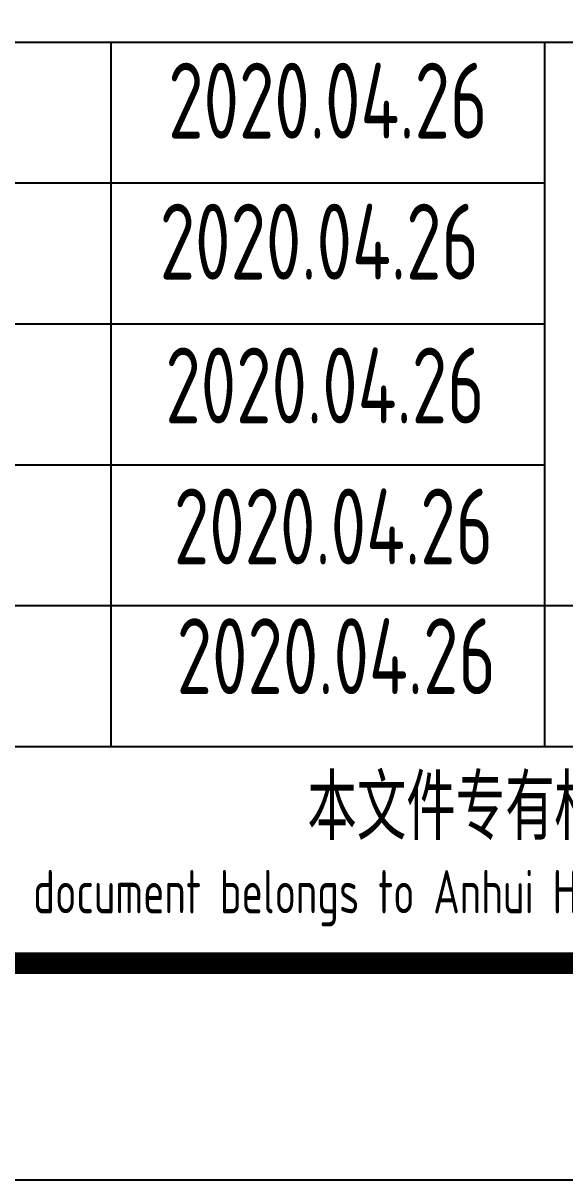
# Model space of a CAD drawing. Extents: x 5279878 to 5976284, y -275259 to -27697.
# Drawn here: x 5682571 to 5685068, y -170032 to -164695 of the extents above; entities that cross this region are included whole.
import ezdxf
from ezdxf.enums import TextEntityAlignment as Align

# ---------------------------------------------------------------- set-up
doc = ezdxf.new("R2010")
doc.units = 0
doc.header["$LTSCALE"] = 1000
doc.header["$MEASUREMENT"] = 0
doc.linetypes.add('2', pattern=[18.5, 12, -3, 0.5, -3])
doc.layers.get('0').update_dxf_attribs({"linetype": 'CONTINUOUS'})
doc.layers.add('TUKUANG', color=4, linetype='CONTINUOUS')
doc.styles.add('AHD', font='sceie.shx', dxfattribs={"width": 0.7, "bigfont": 'sceic.shx'})
doc.styles.add('sceie', font='sceie.shx', dxfattribs={"width": 0.7, "bigfont": 'sceic.shx'})

# ---------------------------------------------------------------- blocks, each defined once
blk = doc.blocks.new('qm')
at = {"style": 'sceie', "width": 0.8}
for p in [(-941169.6, -984626.3), (-941208.7, -985276.9), (-941182.6, -985940.5), (-941143.6, -986591.1), (-941130.5, -987189.7)]:
    blk.add_attdef('2020.04.26', text='', height=350, dxfattribs=at).set_placement(p, align=Align.MIDDLE)

msp = doc.modelspace()

# ---------------------------------------------------------------- linework, layer by layer
for p, q in [((5679476, -164782), (5697476, -164782)), ((5682976, -168032), (5682976, -164782)), ((5684976, -168032), (5684976, -164782)), ((5679476, -165432), (5684976, -165432)), ((5679476, -166082), (5684976, -166082)), ((5679476, -166732), (5684976, -166732)), ((5679476, -167382), (5697476, -167382)), ((5679476, -168032), (5697476, -168032)), ((5679476, -169032), (5697476, -169032))]:
    msp.add_line(p, q)
at = {"layer": 'TUKUANG'}
msp.add_lwpolyline([(5639076, -170032), (5698476, -170032), (5698476, -128032), (5639076, -128032)], close=True, dxfattribs=at)
at = {"layer": 'TUKUANG', "const_width": 100}
msp.add_lwpolyline([(5641576, -169032), (5697476, -169032), (5697476, -129032), (5641576, -129032)], close=True, dxfattribs=at)

# ---------------------------------------------------------------- block references
at = {"color": 4, "linetype": '2'}
ref = msp.add_blockref('qm', (6625145, 819574.5), dxfattribs=at)
ref.add_attrib('2020.04.26', '2020.04.26', dxfattribs={"height": 350, "style": 'sceie', "width": 0.8}).set_placement((5684014.5, -167615.2), align=Align.MIDDLE)
ref.add_attrib('2020.04.26', '2020.04.26', dxfattribs={"height": 350, "style": 'sceie', "width": 0.8}).set_placement((5684001.5, -167016.6), align=Align.MIDDLE)
ref.add_attrib('2020.04.26', '2020.04.26', dxfattribs={"height": 350, "style": 'sceie', "width": 0.8}).set_placement((5683962.4, -166366), align=Align.MIDDLE)
ref.add_attrib('2020.04.26', '2020.04.26', dxfattribs={"height": 350, "style": 'sceie', "width": 0.8}).set_placement((5683936.3, -165702.4), align=Align.MIDDLE)
ref.add_attrib('2020.04.26', '2020.04.26', dxfattribs={"height": 350, "style": 'sceie', "width": 0.8}).set_placement((5683975.4, -165051.8), align=Align.MIDDLE)

# ---------------------------------------------------------------- texts
at = {"style": 'AHD', "width": 0.8}
for s, height, p in [('本文件专有权属安徽华东化工医药工程有限责任公司所有,未经许可不得复制或转让给第三方', 300, (5688476, -168332)), ('本文件专有权属安徽华东化工医药工程有限责任公司所有,未经许可不得复制或转让给第三方', 300, (5688476, -168332)), ('The proprietary right of this document belongs to Anhui Huadong Chemical And Medical Engineering  Co.,Ltd.  and any replication or transfer to the 3rd. side is forbidden without its permission. ', 200, (5688476, -168732)), ('The proprietary right of this document belongs to Anhui Huadong Chemical And Medical Engineering  Co.,Ltd.  and any replication or transfer to the 3rd. side is forbidden without its permission. ', 200, (5688476, -168732))]:
    msp.add_text(s, height=height, dxfattribs=at).set_placement(p, align=Align.MIDDLE)

doc.saveas('drawing.dxf')
